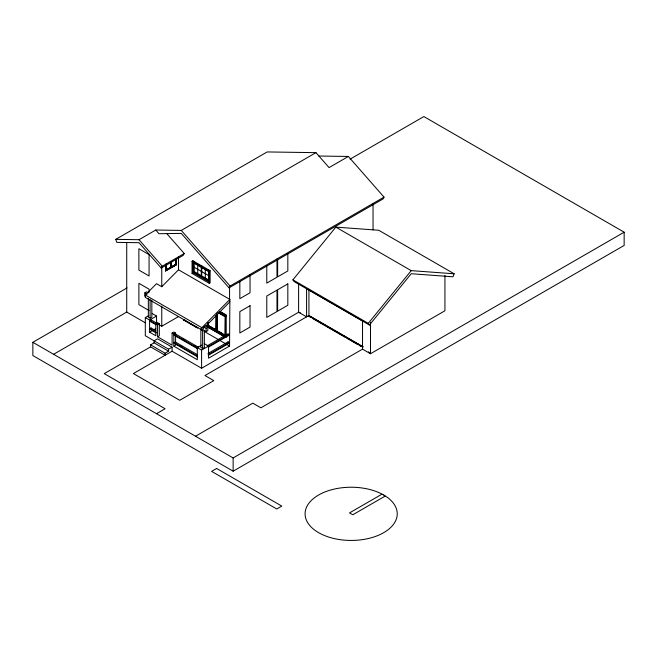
<?xml version="1.0" encoding="UTF-8"?>
<svg xmlns="http://www.w3.org/2000/svg" width="657" height="657" viewBox="0 0 657 657"><rect width="100%" height="100%" fill="white"/><g stroke="black" fill="none" stroke-linecap="round" stroke-linejoin="round"><path stroke-width="0.99" d="M454.143 273.788L453.002 276.794L411.208 273.723L369.423 325.043L294.049 281.525L292.899 279.841L335.834 227.117L378.76 230.27L454.143 273.788L411.208 270.635L335.834 227.117M115.747 239.362L139.005 239.706L155.75 230.032L158.986 233.72L181.283 233.399L229.038 287.848L383.006 198.956L384.025 197.125L348.358 156.456L329.058 167.601L315.951 152.654L267.169 151.939L115.747 239.362L116.774 242.376L139.005 242.696L161.228 268.04L162.254 266.208L184.247 253.512L166.903 233.736M184.247 253.512L183.229 255.343L161.228 268.04M229.038 287.848L230.057 286.017L384.025 197.125M369.423 325.043L368.281 323.359L411.208 270.635M225.992 337.476L205.518 325.856L203.777 326.866L203.777 328.172L201.888 330.077L145.304 297.399L145.304 295.009L156.514 283.684L161.762 286.707L178.515 269.781L178.515 256.903M201.888 330.077L201.888 327.687L229.86 299.428L178.515 269.781M205.887 326.036L229.86 301.818L229.86 299.428M155.75 230.032L181.283 230.41L315.951 152.654M350.099 159.142L423.864 116.56L624.15 232.192L624.15 245.439L233.136 471.192L32.85 355.552L32.85 342.305L127.047 287.922M166.352 263.991L166.352 269.74L170.861 267.194M171.181 267.07L175.641 264.5L171.181 267.07L171.181 262.283M166.073 264.048L166.081 270.158L175.912 264.607L175.854 259.49M166.081 270.158L175.649 264.771L175.583 258.718M165.58 264.853L165.58 270.906L176.142 264.96L176.142 258.907M165.58 270.906L176.142 264.96M192.066 261.289L192.92 260.796L210.125 270.725L210.125 282.847L209.271 283.339L192.066 273.402L192.066 261.289L209.271 271.218L209.271 283.339M192.706 272.458L193.552 271.965L209.493 281.171L208.639 281.664L192.706 272.458L192.706 262.307L193.552 261.815M144.852 296.217L144.852 292.85L146.601 291.839L148.359 292.858M192.066 273.402L192.92 272.91M53.611 354.295L126.727 312.075L145.131 322.702M192.706 262.307L208.639 271.513L210.125 270.725M363.075 346.773L308.921 315.5L204.959 375.525L213.788 380.617L179.714 400.294L133.396 373.546L172.085 351.216L172.085 347.175L168.586 349.195L145.304 335.752L145.304 317.586L148.778 315.574M148.351 298.237L148.351 317.175L150.092 318.177L151.841 317.175L151.841 300.224M145.304 317.586L149.599 320.066L156.555 316.05L156.555 323.113M156.12 324.837L149.886 321.24L149.886 320.567L151.053 319.893L157.286 323.49M149.886 321.24L151.053 320.567L151.053 319.893M149.599 320.066L149.599 332.179L155.832 335.776L155.832 323.663L157.573 322.653L159.323 323.663L159.323 335.776L157.573 336.778L157.573 324.673L159.323 323.663M156.12 332.91L149.886 329.313L149.886 328.64L151.053 327.974L155.725 330.668M149.886 329.313L151.053 328.64L151.053 327.974M149.599 332.179L155.684 328.664M159.142 324.73L161.762 326.25L178.515 316.575M197.231 327.547L197.814 327.72L197.379 327.974L183.681 320.066L183.976 319.729M183.681 320.066L184.124 319.474M185.143 320.567L185.578 320.32M156.497 413.696L165.079 408.744L104.249 373.628L150.584 346.871L150.584 344.859L154.083 342.839L168.586 351.216L168.586 349.195M172.085 333.05L173.834 332.04L175.575 333.05L175.575 345.155L173.834 346.165L173.834 334.052L172.085 333.05L172.085 345.155L157.573 336.778M173.834 334.052L175.575 333.05M197.593 348.785L174.121 335.234L174.121 334.561L175.288 333.887L198.759 347.438M195.917 326.792L196.648 326.71L196.213 326.964M183.681 319.729L197.379 327.638L197.814 327.383M197.593 356.858L174.121 343.307L174.121 342.634L175.288 341.96L197.018 354.509M207.267 325.256L225.31 335.678L225.31 316.551L218.945 312.872M219.479 311.697L226.115 315.385L225.606 315.68L219.479 312.141M208.17 322.513L208.17 325.486L212.753 327.9M219.668 311.952L226.115 315.385M225.285 316.313L225.055 335.826L225.729 336.212M203.777 326.866L206.101 328.213L207.85 327.202L207.85 330.57L206.101 331.58L202.611 329.559L202.611 348.497L204.352 347.487L204.352 330.545M225.992 316.937L218.379 312.847M150.584 344.859L165.088 353.228L168.586 351.216M216.038 315.516L216.038 330.619L216.293 315.368M217.196 313.841L217.196 330.693L221.77 333.115M216.038 330.619L216.966 330.857L216.966 314.752M173.834 346.165L197.305 359.716L197.305 347.61L201.65 345.097M225.285 335.136L217.196 330.693M207.095 345.902L228.11 333.772L229.277 334.446L229.277 335.119L208.261 347.249L208.261 346.576L229.277 334.446M197.305 347.61L201.6 350.091L208.556 346.075L208.556 358.188L229.564 346.05L229.86 301.818M207.973 353.474L228.11 341.845L229.277 342.519L229.277 343.192L208.261 355.322L208.261 354.649L229.277 342.519M172.085 351.216L201.6 368.257L298.615 312.247L300.405 312.88M308.921 289.261L308.946 315.688L309.39 315.442M195.531 436.232L252.83 403.152L260.895 407.816L362.648 349.072M32.85 342.305L233.136 457.945L624.15 232.192M382.013 494.146L349.532 512.895L352.793 514.776L385.273 496.027M318.801 156.029L348.358 156.456M292.899 279.841L368.281 323.359M308.946 315.688L362.968 346.88M308.626 315.672L311.27 317.2M318.325 321.265L320.082 322.283M321.848 323.301L323.614 324.32M329.789 327.884L331.547 328.902M357.121 343.668L358.886 344.687M308.478 315.754L362.639 347.027M308.182 315.918L309.948 316.937M312.592 318.464L345.221 337.304M346.986 338.322L357.564 344.432M359.33 345.451L361.095 346.469M206.865 269.501L208.499 270.446M209.493 271.021L209.32 270.265M194.883 263.326L201.297 267.029L201.297 275.702L194.176 271.587L194.176 262.915M194.176 267.251L201.297 271.366M201.748 271.62L208.869 275.735M175.649 264.771L175.518 259.614M171.075 267.268L171.075 262.192M166.352 269.74L166.41 264.024M219.996 311.402L226.115 314.933M218.017 312.412L225.055 316.477M228.11 334.446L229.277 335.119M214.502 328.919L216.26 329.929L208.17 325.486M206.323 325.305L224.801 336.088L206.323 325.42M206.355 325.7L224.727 336.302M207.784 326.964L223.388 335.973M144.852 292.85L147.184 294.196M145.304 295.009L201.888 327.687M204.04 331.317L229.564 346.05M149.073 310.539L138.882 304.651L138.882 283.29L149.073 289.179L149.073 292.225M152.252 313.57L156.555 316.05M204.253 343.595L208.556 346.075M202.611 348.497L200.861 347.487L200.861 328.549M183.114 339.078L184.847 340.08M194.415 345.607L196.156 346.609M155.832 323.663L157.573 324.673M149.886 320.567L156.12 324.164M174.121 334.561L197.593 348.111M180.503 345.648L182.244 346.65M149.886 328.64L156.12 332.237M174.121 342.634L197.593 356.184M172.085 347.175L157.573 338.798L154.083 340.819L154.083 342.839M150.584 346.871L165.088 355.248L165.088 353.228M368.47 351.848L370.499 353.745L444.937 310.769L444.937 275.447M181.283 230.41L230.057 286.017M139.005 239.706L162.254 266.208M373.045 203.662L373.045 229.851M370.499 322.464L370.499 353.745L362.524 349.146L362.524 320.887L306.589 288.587L306.589 316.846L298.615 312.247L298.615 283.988M287.832 253.659L287.832 270.955L277.64 276.843L277.64 259.548M276.983 258.907L276.983 277.221L266.783 283.11L266.783 265.814M250.038 274.47L250.038 292.776L239.838 298.664L239.838 281.377M233.136 457.945L233.136 471.192M229.564 287.372L229.564 299.264M228.11 341.845L228.11 342.519M225.992 315.303L225.992 335.062M225.729 315.459L225.729 335.21M225.729 336.589L225.729 337.624M225.606 315.229L225.606 315.68M216.711 313.89L216.711 331.005M208.639 271.513L208.639 281.664M208.368 323.392L208.368 325.371M207.949 322.628L207.949 325.65M207.686 323.786L207.686 325.798M206.101 328.213L206.101 331.58M205.304 269.345L205.304 278.018M201.97 266.019L201.97 266.676M201.6 350.091L201.6 368.257M201.518 265.765L201.518 266.422M197.732 264.968L197.732 273.64M193.725 261.264L193.725 261.913M193.552 262.816L193.552 271.965M192.92 260.796L192.92 261.453M176.01 258.825L176.01 264.886M175.288 333.887L175.288 334.561M175.288 341.96L175.288 342.634M170.91 261.396L170.91 267.489L170.804 261.42M166.139 264.089L166.196 270.224M165.712 264.927L165.712 270.98M161.762 266.66L161.762 286.707M161.762 306.162L161.762 326.25M150.092 299.239L150.092 318.177M126.727 242.482L126.727 312.075M250.038 305.727L239.838 311.615L239.838 332.976L250.038 327.087L250.038 305.727M276.983 290.156L266.783 296.044L266.783 317.405L276.983 311.517L276.983 290.156M287.832 283.89L277.64 289.778L277.64 311.139L287.832 305.25L287.832 283.89M216.629 468.474L211.603 471.365L276.778 508.994L281.796 506.095L216.629 468.474M383.745 495.025L379.212 492.725A46.08 26.608 0 0 0 306.178 508.075A46.08 26.608 0 0 0 361.136 539.808A46.08 26.608 0 0 0 387.72 497.636L383.745 495.025M208.869 271.398L201.748 267.284L201.748 275.956L208.869 280.071L208.869 271.398M149.073 254.612L138.882 248.724L138.882 270.084L149.073 275.973L149.073 254.612"/></g></svg>
